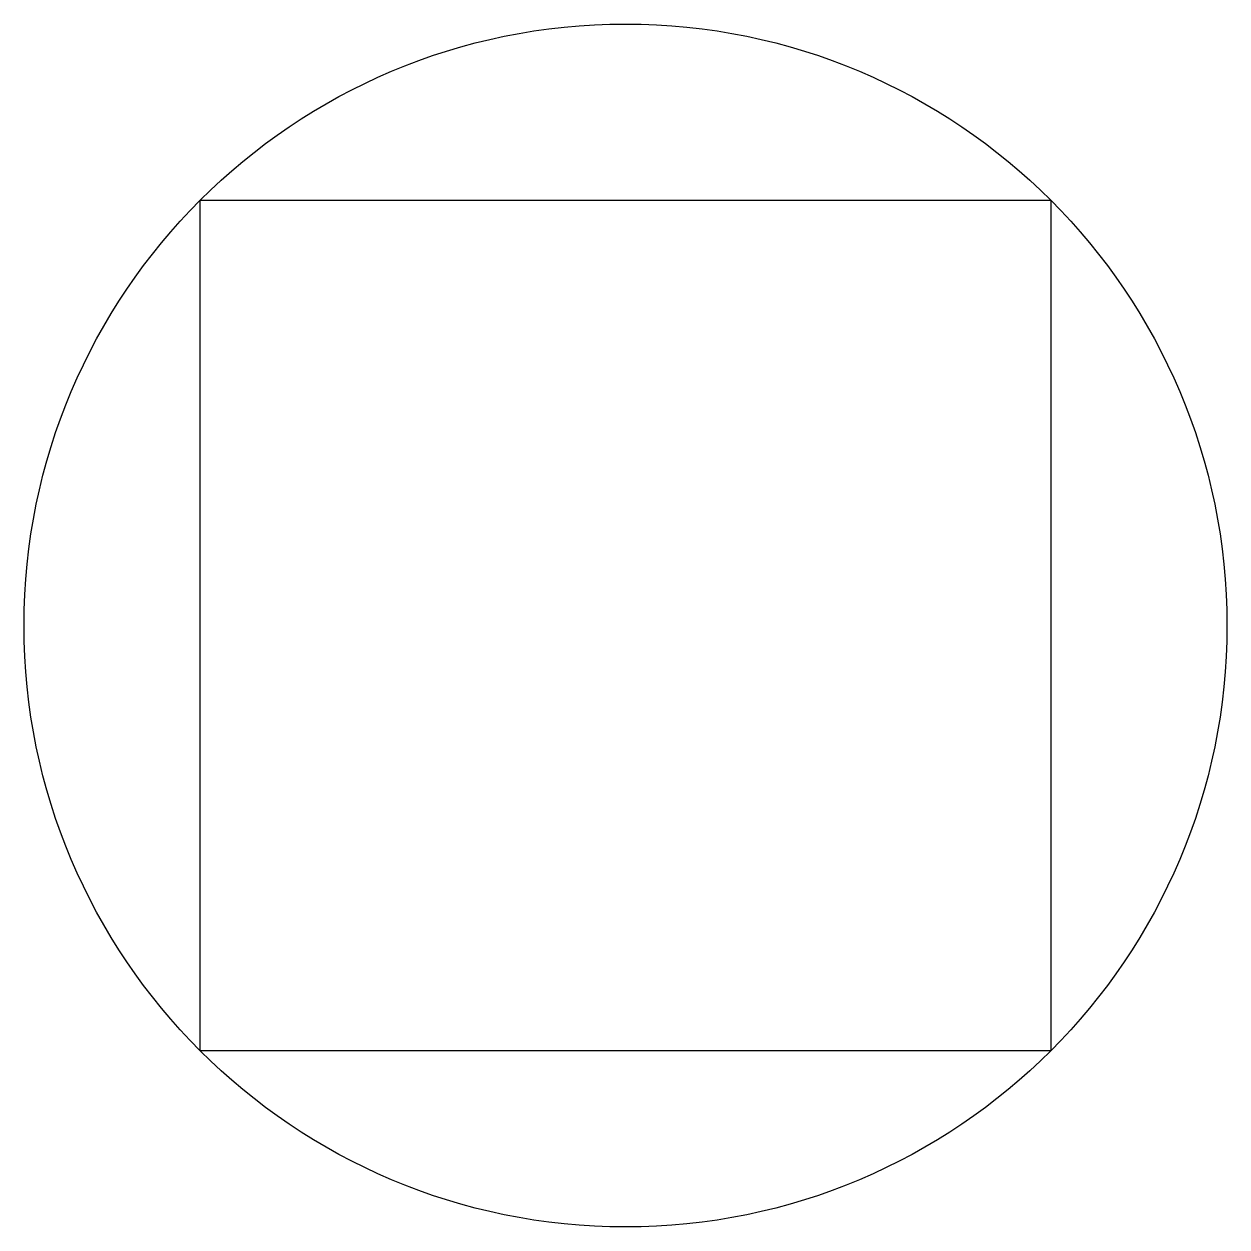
# Model space of a CAD drawing. Header units: millimetres. Extents: x -30 to 30, y -30 to 30.
import ezdxf

# ---------------------------------------------------------------- set-up
doc = ezdxf.new("R2010")
doc.units = ezdxf.units.MM

msp = doc.modelspace()

# ---------------------------------------------------------------- linework, layer by layer
msp.add_lwpolyline([(21.213, -21.213), (-21.213, -21.213), (-21.213, 21.213), (21.213, 21.213)], close=True)
msp.add_circle((0, 0), 30)

doc.saveas('drawing.dxf')
